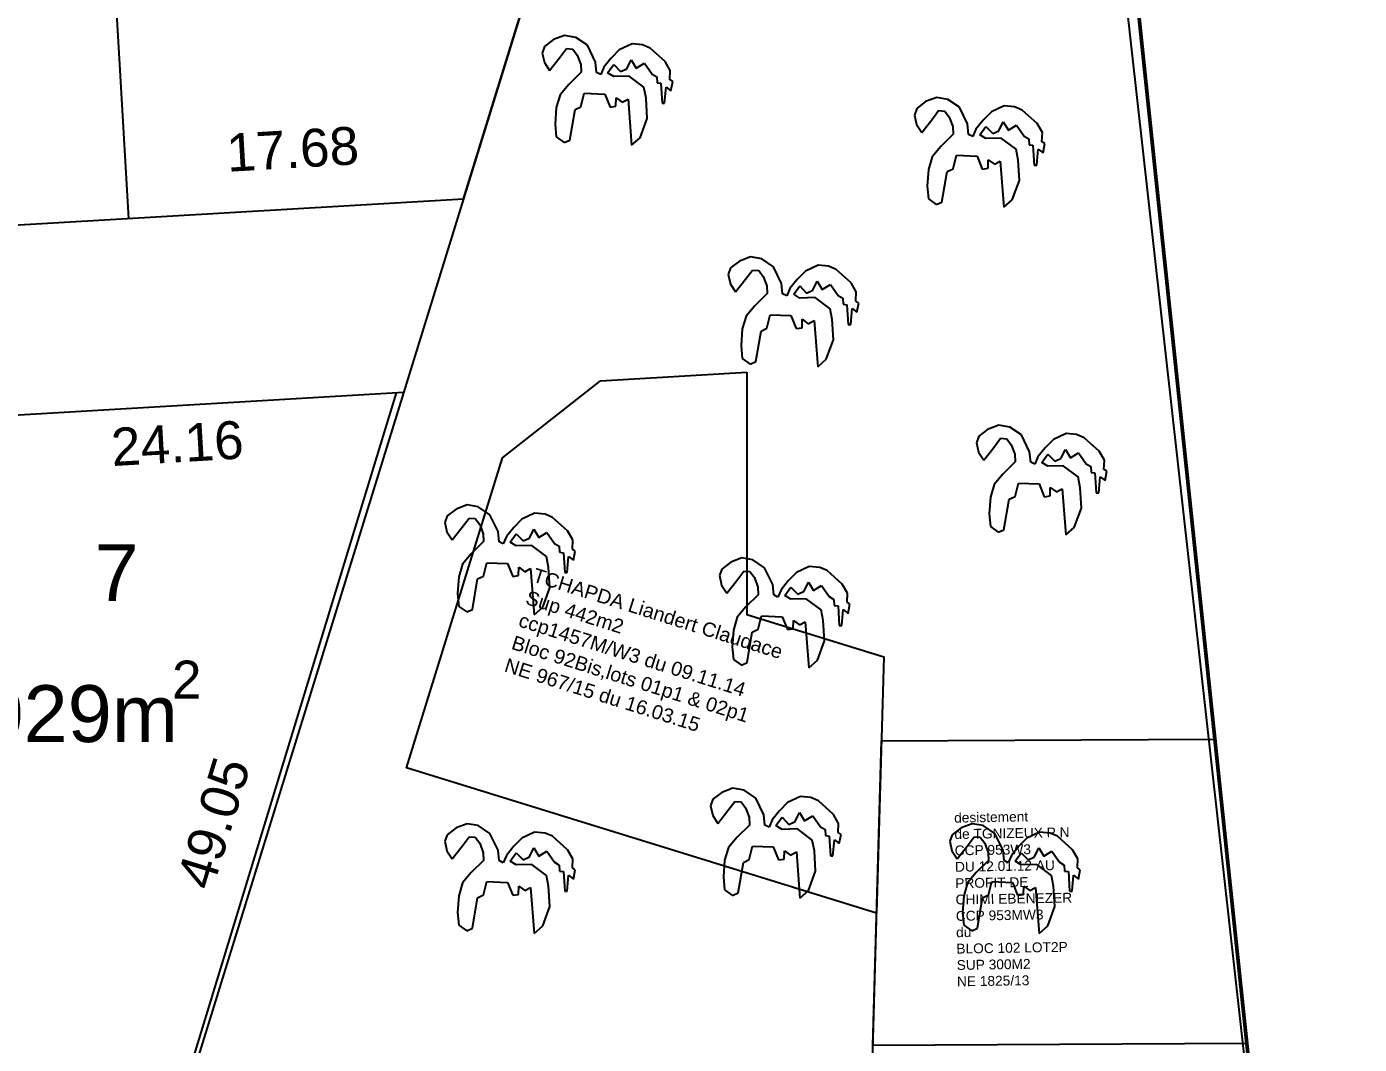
# Model space of a CAD drawing. Header units: millimetres. Extents: x 590121 to 927379, y 438565 to 1441738.
# Drawn here: x 925394.1 to 925464.4, y 1440978.4 to 1441032.1 of the extents above; entities that cross this region are included whole.
import ezdxf

# ---------------------------------------------------------------- set-up
doc = ezdxf.new("R2010")
doc.units = ezdxf.units.MM
doc.header["$LTSCALE"] = 10
doc.layers.add('end maj 26 02 2021', color=30, linetype='Continuous')
doc.styles.get("Standard").update_dxf_attribs({"font": 'arial.ttf'})

msp = doc.modelspace()

# ---------------------------------------------------------------- linework, layer by layer
at = {"layer": 'end maj 26 02 2021', "color": 3, "linetype": 'ByBlock'}
msp.add_line((925426.23, 1441284.92), (925461.94, 1440945.14), dxfattribs=at)
at = {"layer": 'end maj 26 02 2021', "color": 7, "linetype": 'ByBlock', "lineweight": 25}
for p, q in [((925426.23, 1441264.92), (925461.94, 1440945.14)), ((925399.451, 1441021.951), (925394.661, 1441103.811)), ((925430.036, 1441064.811), (925381.465, 1440907.705)), ((925417.105, 1441022.984), (925430.036, 1441064.811)), ((925421.863, 1441031.385), (925421.389, 1441031.021)), ((925422.447, 1441031.605), (925421.863, 1441031.385)), ((925423.031, 1441031.506), (925422.447, 1441031.605)), ((925423.648, 1441031.087), (925423.031, 1441031.506)), ((925421.389, 1441031.021), (925421.268, 1441030.68)), ((925421.268, 1441030.68), (925421.378, 1441030.173)), ((925422.182, 1441030.426), (925422.546, 1441030.911)), ((925422.546, 1441030.911), (925422.876, 1441030.889)), ((925422.876, 1441030.889), (925423.108, 1441030.57)), ((925424.077, 1441030.206), (925423.648, 1441031.087)), ((925425.333, 1441030.845), (925424.904, 1441030.415)), ((925426.006, 1441031.164), (925425.333, 1441030.845)), ((925426.557, 1441031.109), (925426.006, 1441031.164)), ((925426.953, 1441030.944), (925426.557, 1441031.109)), ((925427.747, 1441030.228), (925426.953, 1441030.944)), ((925421.378, 1441030.173), (925421.653, 1441029.754)), ((925421.653, 1441029.754), (925422.182, 1441030.426)), ((925423.108, 1441030.57), (925423.295, 1441030.074)), ((925423.295, 1441030.074), (925423.317, 1441029.666)), ((925424.132, 1441029.655), (925424.077, 1441030.206)), ((925424.904, 1441030.415), (925424.518, 1441029.931)), ((925424.716, 1441029.633), (925425.036, 1441030.074)), ((925425.036, 1441030.074), (925425.4, 1441029.699)), ((925425.73, 1441029.854), (925425.962, 1441030.327)), ((925425.962, 1441030.327), (925426.226, 1441029.887)), ((925426.226, 1441029.887), (925426.656, 1441030.151)), ((925426.656, 1441030.151), (925427.063, 1441029.567)), ((925428.022, 1441029.754), (925427.747, 1441030.228)), ((925423.317, 1441029.666), (925422.667, 1441029.027)), ((925424.353, 1441029.545), (925424.132, 1441029.655)), ((925424.518, 1441029.931), (925424.353, 1441029.545)), ((925425.036, 1441029.435), (925424.716, 1441029.633)), ((925425.851, 1441029.457), (925425.036, 1441029.435)), ((925425.4, 1441029.699), (925425.73, 1441029.854)), ((925426.634, 1441028.873), (925425.851, 1441029.457)), ((925427.063, 1441029.567), (925427.306, 1441029.424)), ((925427.306, 1441029.424), (925427.328, 1441029.104)), ((925428, 1441029.27), (925428.022, 1441029.754)), ((925428.154, 1441029.171), (925428, 1441029.27)), ((925422.667, 1441029.027), (925422.204, 1441028.477)), ((925423.306, 1441027.849), (925423.482, 1441028.554)), ((925423.482, 1441028.554), (925424.573, 1441028.51)), ((925426.744, 1441028.3), (925426.634, 1441028.873)), ((925427.328, 1441029.104), (925427.526, 1441029.082)), ((925427.526, 1441029.082), (925427.592, 1441028.036)), ((925427.725, 1441028.036), (925427.802, 1441028.884)), ((925427.802, 1441028.884), (925428.055, 1441028.686)), ((925428.055, 1441028.686), (925428.154, 1441029.171)), ((925422.204, 1441028.477), (925422.006, 1441027.805)), ((925422.997, 1441027.694), (925423.306, 1441027.849)), ((925424.573, 1441028.51), (925424.849, 1441027.827)), ((925424.849, 1441027.827), (925425.157, 1441027.871)), ((925425.157, 1441027.871), (925425.168, 1441028.311)), ((925425.168, 1441028.311), (925425.488, 1441028.08)), ((925425.488, 1441028.08), (925425.796, 1441028.245)), ((925425.796, 1441028.245), (925425.984, 1441025.811)), ((925426.81, 1441027.232), (925426.744, 1441028.3)), ((925427.592, 1441028.036), (925427.725, 1441028.036)), ((925441.497, 1441028.114), (925441.024, 1441027.751)), ((925442.081, 1441028.334), (925441.497, 1441028.114)), ((925442.665, 1441028.235), (925442.081, 1441028.334)), ((925443.282, 1441027.817), (925442.665, 1441028.235)), ((925445.64, 1441027.894), (925444.968, 1441027.574)), ((925446.191, 1441027.839), (925445.64, 1441027.894)), ((925422.006, 1441027.805), (925421.94, 1441026.923)), ((925422.722, 1441026.086), (925422.997, 1441027.694)), ((925426.435, 1441026.207), (925426.81, 1441027.232)), ((925441.024, 1441027.751), (925440.902, 1441027.409)), ((925440.902, 1441027.409), (925441.012, 1441026.902)), ((925441.288, 1441026.484), (925441.817, 1441027.156)), ((925441.817, 1441027.156), (925442.18, 1441027.641)), ((925442.18, 1441027.641), (925442.511, 1441027.618)), ((925442.511, 1441027.618), (925442.742, 1441027.299)), ((925442.742, 1441027.299), (925442.93, 1441026.803)), ((925443.712, 1441026.936), (925443.282, 1441027.817)), ((925444.539, 1441027.145), (925444.153, 1441026.66)), ((925444.968, 1441027.574), (925444.539, 1441027.145)), ((925446.588, 1441027.674), (925446.191, 1441027.839)), ((925447.381, 1441026.958), (925446.588, 1441027.674)), ((925421.94, 1441026.923), (925422.006, 1441026.251)), ((925441.012, 1441026.902), (925441.288, 1441026.484)), ((925442.93, 1441026.803), (925442.952, 1441026.396)), ((925443.767, 1441026.385), (925443.712, 1441026.936)), ((925444.153, 1441026.66), (925443.988, 1441026.275)), ((925444.351, 1441026.363), (925444.671, 1441026.803)), ((925444.671, 1441026.803), (925445.034, 1441026.429)), ((925445.034, 1441026.429), (925445.365, 1441026.583)), ((925445.365, 1441026.583), (925445.596, 1441027.057)), ((925445.596, 1441027.057), (925445.861, 1441026.616)), ((925445.861, 1441026.616), (925446.29, 1441026.88)), ((925446.29, 1441026.88), (925446.698, 1441026.297)), ((925447.657, 1441026.484), (925447.381, 1441026.958)), ((925447.635, 1441025.999), (925447.657, 1441026.484)), ((925422.006, 1441026.251), (925422.424, 1441025.954)), ((925422.424, 1441025.954), (925422.722, 1441026.086)), ((925425.984, 1441025.811), (925426.435, 1441026.207)), ((925442.302, 1441025.757), (925441.839, 1441025.206)), ((925442.952, 1441026.396), (925442.302, 1441025.757)), ((925443.988, 1441026.275), (925443.767, 1441026.385)), ((925444.671, 1441026.164), (925444.351, 1441026.363)), ((925445.486, 1441026.186), (925444.671, 1441026.164)), ((925446.268, 1441025.603), (925445.486, 1441026.186)), ((925446.698, 1441026.297), (925446.941, 1441026.153)), ((925446.941, 1441026.153), (925446.963, 1441025.834)), ((925446.963, 1441025.834), (925447.161, 1441025.812)), ((925447.161, 1441025.812), (925447.227, 1441024.765)), ((925447.789, 1441025.9), (925447.635, 1441025.999)), ((925447.69, 1441025.415), (925447.789, 1441025.9)), ((925441.839, 1441025.206), (925441.641, 1441024.534)), ((925442.941, 1441024.578), (925443.117, 1441025.283)), ((925443.117, 1441025.283), (925444.208, 1441025.239)), ((925444.208, 1441025.239), (925444.483, 1441024.556)), ((925444.792, 1441024.6), (925444.803, 1441025.041)), ((925444.803, 1441025.041), (925445.123, 1441024.81)), ((925446.379, 1441025.03), (925446.268, 1441025.603)), ((925446.445, 1441023.961), (925446.379, 1441025.03)), ((925447.359, 1441024.765), (925447.436, 1441025.614)), ((925447.436, 1441025.614), (925447.69, 1441025.415)), ((925441.641, 1441024.534), (925441.574, 1441023.653)), ((925442.357, 1441022.816), (925442.632, 1441024.424)), ((925442.632, 1441024.424), (925442.941, 1441024.578)), ((925444.483, 1441024.556), (925444.792, 1441024.6)), ((925445.123, 1441024.81), (925445.431, 1441024.975)), ((925445.431, 1441024.975), (925445.618, 1441022.54)), ((925447.227, 1441024.765), (925447.359, 1441024.765)), ((925441.574, 1441023.653), (925441.641, 1441022.981)), ((925446.07, 1441022.937), (925446.445, 1441023.961)), ((925317.689, 1441017.166), (925417.105, 1441022.984)), ((925441.641, 1441022.981), (925442.059, 1441022.684)), ((925445.618, 1441022.54), (925446.07, 1441022.937)), ((925442.059, 1441022.684), (925442.357, 1441022.816)), ((925431.68, 1441019.704), (925431.206, 1441019.341)), ((925432.264, 1441019.925), (925431.68, 1441019.704)), ((925432.848, 1441019.826), (925432.264, 1441019.925)), ((925433.465, 1441019.407), (925432.848, 1441019.826)), ((925433.895, 1441018.526), (925433.465, 1441019.407)), ((925435.823, 1441019.484), (925435.151, 1441019.165)), ((925436.374, 1441019.429), (925435.823, 1441019.484)), ((925436.771, 1441019.264), (925436.374, 1441019.429)), ((925431.206, 1441019.341), (925431.085, 1441018.999)), ((925431.085, 1441018.999), (925431.195, 1441018.493)), ((925431.471, 1441018.074), (925431.999, 1441018.746)), ((925431.999, 1441018.746), (925432.363, 1441019.231)), ((925432.363, 1441019.231), (925432.694, 1441019.209)), ((925432.694, 1441019.209), (925432.925, 1441018.889)), ((925432.925, 1441018.889), (925433.112, 1441018.394)), ((925434.721, 1441018.735), (925434.335, 1441018.25)), ((925435.151, 1441019.165), (925434.721, 1441018.735)), ((925437.564, 1441018.548), (925436.771, 1441019.264)), ((925431.195, 1441018.493), (925431.471, 1441018.074)), ((925433.112, 1441018.394), (925433.134, 1441017.986)), ((925433.95, 1441017.975), (925433.895, 1441018.526)), ((925434.335, 1441018.25), (925434.17, 1441017.865)), ((925434.534, 1441017.953), (925434.853, 1441018.394)), ((925434.853, 1441018.394), (925435.217, 1441018.019)), ((925435.217, 1441018.019), (925435.548, 1441018.173)), ((925435.548, 1441018.173), (925435.779, 1441018.647)), ((925435.779, 1441018.647), (925436.043, 1441018.206)), ((925436.043, 1441018.206), (925436.473, 1441018.471)), ((925436.473, 1441018.471), (925436.881, 1441017.887)), ((925437.839, 1441018.074), (925437.564, 1441018.548)), ((925437.817, 1441017.589), (925437.839, 1441018.074)), ((925432.484, 1441017.347), (925432.022, 1441016.796)), ((925433.134, 1441017.986), (925432.484, 1441017.347)), ((925434.17, 1441017.865), (925433.95, 1441017.975)), ((925434.853, 1441017.755), (925434.534, 1441017.953)), ((925435.669, 1441017.777), (925434.853, 1441017.755)), ((925436.451, 1441017.193), (925435.669, 1441017.777)), ((925436.881, 1441017.887), (925437.123, 1441017.744)), ((925437.123, 1441017.744), (925437.145, 1441017.424)), ((925437.145, 1441017.424), (925437.344, 1441017.402)), ((925437.344, 1441017.402), (925437.41, 1441016.356)), ((925437.972, 1441017.49), (925437.817, 1441017.589)), ((925437.872, 1441017.006), (925437.972, 1441017.49)), ((925432.022, 1441016.796), (925431.823, 1441016.124)), ((925433.123, 1441016.168), (925433.3, 1441016.873)), ((925433.3, 1441016.873), (925434.391, 1441016.829)), ((925434.391, 1441016.829), (925434.666, 1441016.146)), ((925434.975, 1441016.19), (925434.986, 1441016.631)), ((925434.986, 1441016.631), (925435.305, 1441016.4)), ((925436.561, 1441016.62), (925436.451, 1441017.193)), ((925436.627, 1441015.552), (925436.561, 1441016.62)), ((925437.542, 1441016.356), (925437.619, 1441017.204)), ((925437.619, 1441017.204), (925437.872, 1441017.006)), ((925431.823, 1441016.124), (925431.757, 1441015.243)), ((925432.539, 1441014.406), (925432.815, 1441016.014)), ((925432.815, 1441016.014), (925433.123, 1441016.168)), ((925434.666, 1441016.146), (925434.975, 1441016.19)), ((925435.305, 1441016.4), (925435.614, 1441016.565)), ((925435.614, 1441016.565), (925435.801, 1441014.131)), ((925437.41, 1441016.356), (925437.542, 1441016.356)), ((925431.757, 1441015.243), (925431.823, 1441014.571)), ((925436.253, 1441014.527), (925436.627, 1441015.552)), ((925431.823, 1441014.571), (925432.242, 1441014.274)), ((925435.801, 1441014.131), (925436.253, 1441014.527)), ((925432.242, 1441014.274), (925432.539, 1441014.406)), ((925318.607, 1441007.203), (925413.951, 1441012.782)), ((925384.934, 1440918.927), (925413.577, 1441012.76)), ((925445.354, 1441011.048), (925444.77, 1441010.827)), ((925445.938, 1441010.949), (925445.354, 1441011.048)), ((925444.296, 1441010.464), (925444.175, 1441010.122)), ((925444.77, 1441010.827), (925444.296, 1441010.464)), ((925445.089, 1441009.869), (925445.453, 1441010.354)), ((925445.453, 1441010.354), (925445.784, 1441010.332)), ((925445.784, 1441010.332), (925446.015, 1441010.012)), ((925446.555, 1441010.53), (925445.938, 1441010.949)), ((925446.985, 1441009.649), (925446.555, 1441010.53)), ((925448.241, 1441010.288), (925447.811, 1441009.858)), ((925448.913, 1441010.607), (925448.241, 1441010.288)), ((925449.464, 1441010.552), (925448.913, 1441010.607)), ((925449.86, 1441010.387), (925449.464, 1441010.552)), ((925450.654, 1441009.671), (925449.86, 1441010.387)), ((925444.175, 1441010.122), (925444.285, 1441009.616)), ((925444.285, 1441009.616), (925444.56, 1441009.197)), ((925444.56, 1441009.197), (925445.089, 1441009.869)), ((925446.015, 1441010.012), (925446.202, 1441009.516)), ((925447.04, 1441009.098), (925446.985, 1441009.649)), ((925447.811, 1441009.858), (925447.425, 1441009.373)), ((925448.637, 1441009.296), (925448.869, 1441009.77)), ((925448.869, 1441009.77), (925449.133, 1441009.329)), ((925449.133, 1441009.329), (925449.563, 1441009.594)), ((925449.563, 1441009.594), (925449.971, 1441009.01)), ((925450.929, 1441009.197), (925450.654, 1441009.671)), ((925446.224, 1441009.109), (925445.574, 1441008.47)), ((925446.202, 1441009.516), (925446.224, 1441009.109)), ((925447.26, 1441008.988), (925447.04, 1441009.098)), ((925447.425, 1441009.373), (925447.26, 1441008.988)), ((925447.624, 1441009.076), (925447.943, 1441009.516)), ((925447.943, 1441008.878), (925447.624, 1441009.076)), ((925447.943, 1441009.516), (925448.307, 1441009.142)), ((925448.759, 1441008.9), (925447.943, 1441008.878)), ((925448.307, 1441009.142), (925448.637, 1441009.296)), ((925449.541, 1441008.316), (925448.759, 1441008.9)), ((925449.971, 1441009.01), (925450.213, 1441008.867)), ((925450.213, 1441008.867), (925450.235, 1441008.547)), ((925450.907, 1441008.712), (925450.929, 1441009.197)), ((925445.574, 1441008.47), (925445.111, 1441007.919)), ((925449.651, 1441007.743), (925449.541, 1441008.316)), ((925450.235, 1441008.547), (925450.433, 1441008.525)), ((925450.433, 1441008.525), (925450.5, 1441007.479)), ((925450.632, 1441007.479), (925450.709, 1441008.327)), ((925450.709, 1441008.327), (925450.962, 1441008.129)), ((925451.062, 1441008.613), (925450.907, 1441008.712)), ((925450.962, 1441008.129), (925451.062, 1441008.613)), ((925445.111, 1441007.919), (925444.913, 1441007.247)), ((925446.213, 1441007.291), (925446.39, 1441007.996)), ((925446.39, 1441007.996), (925447.48, 1441007.952)), ((925447.48, 1441007.952), (925447.756, 1441007.269)), ((925448.064, 1441007.313), (925448.075, 1441007.754)), ((925448.075, 1441007.754), (925448.395, 1441007.523)), ((925448.395, 1441007.523), (925448.703, 1441007.688)), ((925448.703, 1441007.688), (925448.891, 1441005.253)), ((925449.717, 1441006.674), (925449.651, 1441007.743)), ((925450.5, 1441007.479), (925450.632, 1441007.479)), ((925417.304, 1441006.843), (925416.72, 1441006.622)), ((925417.888, 1441006.744), (925417.304, 1441006.843)), ((925444.913, 1441007.247), (925444.847, 1441006.366)), ((925445.629, 1441005.529), (925445.905, 1441007.137)), ((925445.905, 1441007.137), (925446.213, 1441007.291)), ((925447.756, 1441007.269), (925448.064, 1441007.313)), ((925416.246, 1441006.259), (925416.125, 1441005.917)), ((925416.72, 1441006.622), (925416.246, 1441006.259)), ((925417.04, 1441005.664), (925417.403, 1441006.149)), ((925417.403, 1441006.149), (925417.734, 1441006.127)), ((925417.734, 1441006.127), (925417.965, 1441005.807)), ((925418.505, 1441006.325), (925417.888, 1441006.744)), ((925418.935, 1441005.444), (925418.505, 1441006.325)), ((925420.191, 1441006.083), (925419.761, 1441005.653)), ((925420.863, 1441006.402), (925420.191, 1441006.083)), ((925421.414, 1441006.347), (925420.863, 1441006.402)), ((925421.811, 1441006.182), (925421.414, 1441006.347)), ((925422.604, 1441005.466), (925421.811, 1441006.182)), ((925444.847, 1441006.366), (925444.913, 1441005.694)), ((925449.343, 1441005.65), (925449.717, 1441006.674)), ((925416.125, 1441005.917), (925416.235, 1441005.411)), ((925416.235, 1441005.411), (925416.511, 1441004.992)), ((925416.511, 1441004.992), (925417.04, 1441005.664)), ((925417.965, 1441005.807), (925418.152, 1441005.312)), ((925418.99, 1441004.893), (925418.935, 1441005.444)), ((925419.761, 1441005.653), (925419.376, 1441005.168)), ((925420.588, 1441005.091), (925420.819, 1441005.565)), ((925420.819, 1441005.565), (925421.083, 1441005.124)), ((925421.083, 1441005.124), (925421.513, 1441005.389)), ((925421.513, 1441005.389), (925421.921, 1441004.805)), ((925422.879, 1441004.992), (925422.604, 1441005.466)), ((925444.913, 1441005.694), (925445.332, 1441005.397)), ((925445.332, 1441005.397), (925445.629, 1441005.529)), ((925448.891, 1441005.253), (925449.343, 1441005.65)), ((925418.174, 1441004.904), (925417.524, 1441004.265)), ((925418.152, 1441005.312), (925418.174, 1441004.904)), ((925419.21, 1441004.783), (925418.99, 1441004.893)), ((925419.376, 1441005.168), (925419.21, 1441004.783)), ((925419.574, 1441004.871), (925419.893, 1441005.312)), ((925419.893, 1441004.673), (925419.574, 1441004.871)), ((925419.893, 1441005.312), (925420.257, 1441004.937)), ((925420.709, 1441004.695), (925419.893, 1441004.673)), ((925420.257, 1441004.937), (925420.588, 1441005.091)), ((925421.491, 1441004.111), (925420.709, 1441004.695)), ((925421.921, 1441004.805), (925422.163, 1441004.662)), ((925422.163, 1441004.662), (925422.185, 1441004.342)), ((925422.857, 1441004.507), (925422.879, 1441004.992)), ((925417.524, 1441004.265), (925417.062, 1441003.714)), ((925421.601, 1441003.538), (925421.491, 1441004.111)), ((925422.185, 1441004.342), (925422.384, 1441004.32)), ((925422.384, 1441004.32), (925422.45, 1441003.274)), ((925422.582, 1441003.274), (925422.659, 1441004.122)), ((925422.659, 1441004.122), (925422.913, 1441003.924)), ((925423.012, 1441004.408), (925422.857, 1441004.507)), ((925422.913, 1441003.924), (925423.012, 1441004.408)), ((925431.796, 1441004.04), (925431.212, 1441003.819)), ((925432.38, 1441003.94), (925431.796, 1441004.04)), ((925432.997, 1441003.522), (925432.38, 1441003.94)), ((925417.062, 1441003.714), (925416.863, 1441003.042)), ((925418.163, 1441003.086), (925418.34, 1441003.791)), ((925418.34, 1441003.791), (925419.431, 1441003.747)), ((925419.431, 1441003.747), (925419.706, 1441003.064)), ((925420.015, 1441003.108), (925420.026, 1441003.549)), ((925420.026, 1441003.549), (925420.345, 1441003.318)), ((925420.345, 1441003.318), (925420.654, 1441003.483)), ((925420.654, 1441003.483), (925420.841, 1441001.049)), ((925421.667, 1441002.47), (925421.601, 1441003.538)), ((925422.45, 1441003.274), (925422.582, 1441003.274)), ((925430.739, 1441003.456), (925430.617, 1441003.114)), ((925431.212, 1441003.819), (925430.739, 1441003.456)), ((925431.532, 1441002.861), (925431.896, 1441003.346)), ((925431.896, 1441003.346), (925432.226, 1441003.324)), ((925432.226, 1441003.324), (925432.458, 1441003.004)), ((925433.427, 1441002.641), (925432.997, 1441003.522)), ((925434.683, 1441003.279), (925434.254, 1441002.85)), ((925435.356, 1441003.599), (925434.683, 1441003.279)), ((925435.906, 1441003.544), (925435.356, 1441003.599)), ((925436.303, 1441003.379), (925435.906, 1441003.544)), ((925437.096, 1441002.663), (925436.303, 1441003.379)), ((925416.863, 1441003.042), (925416.797, 1441002.161)), ((925417.579, 1441001.324), (925417.855, 1441002.932)), ((925417.855, 1441002.932), (925418.163, 1441003.086)), ((925419.706, 1441003.064), (925420.015, 1441003.108)), ((925430.617, 1441003.114), (925430.728, 1441002.607)), ((925430.728, 1441002.607), (925431.003, 1441002.189)), ((925431.003, 1441002.189), (925431.532, 1441002.861)), ((925432.458, 1441003.004), (925432.645, 1441002.508)), ((925433.482, 1441002.09), (925433.427, 1441002.641)), ((925434.254, 1441002.85), (925433.868, 1441002.365)), ((925435.08, 1441002.288), (925435.311, 1441002.762)), ((925435.311, 1441002.762), (925435.576, 1441002.321)), ((925435.576, 1441002.321), (925436.006, 1441002.585)), ((925436.006, 1441002.585), (925436.413, 1441002.002)), ((925437.372, 1441002.189), (925437.096, 1441002.663)), ((925416.797, 1441002.161), (925416.863, 1441001.489)), ((925421.293, 1441001.445), (925421.667, 1441002.47)), ((925432.667, 1441002.101), (925432.017, 1441001.462)), ((925432.645, 1441002.508), (925432.667, 1441002.101)), ((925433.703, 1441001.98), (925433.482, 1441002.09)), ((925433.868, 1441002.365), (925433.703, 1441001.98)), ((925434.066, 1441002.068), (925434.386, 1441002.508)), ((925434.386, 1441001.869), (925434.066, 1441002.068)), ((925434.386, 1441002.508), (925434.749, 1441002.134)), ((925435.201, 1441001.891), (925434.386, 1441001.869)), ((925434.749, 1441002.134), (925435.08, 1441002.288)), ((925435.984, 1441001.308), (925435.201, 1441001.891)), ((925436.413, 1441002.002), (925436.656, 1441001.858)), ((925436.656, 1441001.858), (925436.678, 1441001.539)), ((925437.35, 1441001.704), (925437.372, 1441002.189)), ((925416.863, 1441001.489), (925417.282, 1441001.192)), ((925417.282, 1441001.192), (925417.579, 1441001.324)), ((925420.841, 1441001.049), (925421.293, 1441001.445)), ((925432.017, 1441001.462), (925431.554, 1441000.911)), ((925436.094, 1441000.735), (925435.984, 1441001.308)), ((925436.678, 1441001.539), (925436.876, 1441001.517)), ((925436.876, 1441001.517), (925436.942, 1441000.47)), ((925437.074, 1441000.47), (925437.152, 1441001.319)), ((925437.152, 1441001.319), (925437.405, 1441001.12)), ((925437.504, 1441001.605), (925437.35, 1441001.704)), ((925437.405, 1441001.12), (925437.504, 1441001.605)), ((925431.554, 1441000.911), (925431.356, 1441000.239)), ((925432.656, 1441000.283), (925432.832, 1441000.988)), ((925432.832, 1441000.988), (925433.923, 1441000.944)), ((925433.923, 1441000.944), (925434.199, 1441000.261)), ((925434.507, 1441000.305), (925434.518, 1441000.746)), ((925434.518, 1441000.746), (925434.838, 1441000.515)), ((925434.838, 1441000.515), (925435.146, 1441000.68)), ((925435.146, 1441000.68), (925435.333, 1440998.245)), ((925436.16, 1440999.666), (925436.094, 1441000.735)), ((925436.942, 1441000.47), (925437.074, 1441000.47)), ((925431.356, 1441000.239), (925431.29, 1440999.358)), ((925432.072, 1440998.521), (925432.347, 1441000.129)), ((925432.347, 1441000.129), (925432.656, 1441000.283)), ((925434.199, 1441000.261), (925434.507, 1441000.305)), ((925431.29, 1440999.358), (925431.356, 1440998.686)), ((925435.785, 1440998.642), (925436.16, 1440999.666)), ((925431.356, 1440998.686), (925431.774, 1440998.389)), ((925431.774, 1440998.389), (925432.072, 1440998.521)), ((925435.333, 1440998.245), (925435.785, 1440998.642)), ((925430.271, 1440991.308), (925430.15, 1440990.967)), ((925430.745, 1440991.672), (925430.271, 1440991.308)), ((925431.329, 1440991.892), (925430.745, 1440991.672)), ((925431.913, 1440991.793), (925431.329, 1440991.892)), ((925432.53, 1440991.374), (925431.913, 1440991.793)), ((925432.96, 1440990.493), (925432.53, 1440991.374)), ((925434.888, 1440991.451), (925434.216, 1440991.132)), ((925435.439, 1440991.396), (925434.888, 1440991.451)), ((925435.836, 1440991.231), (925435.439, 1440991.396)), ((925430.15, 1440990.967), (925430.26, 1440990.46)), ((925430.536, 1440990.041), (925431.065, 1440990.713)), ((925431.065, 1440990.713), (925431.428, 1440991.198)), ((925431.428, 1440991.198), (925431.759, 1440991.176)), ((925431.759, 1440991.176), (925431.99, 1440990.857)), ((925431.99, 1440990.857), (925432.177, 1440990.361)), ((925433.786, 1440990.702), (925433.401, 1440990.218)), ((925434.216, 1440991.132), (925433.786, 1440990.702)), ((925434.613, 1440990.141), (925434.844, 1440990.614)), ((925434.844, 1440990.614), (925435.108, 1440990.174)), ((925436.629, 1440990.515), (925435.836, 1440991.231)), ((925417.304, 1440990.023), (925416.72, 1440989.803)), ((925417.888, 1440989.924), (925417.304, 1440990.023)), ((925418.505, 1440989.505), (925417.888, 1440989.924)), ((925430.26, 1440990.46), (925430.536, 1440990.041)), ((925432.199, 1440989.953), (925431.549, 1440989.314)), ((925432.177, 1440990.361), (925432.199, 1440989.953)), ((925433.015, 1440989.942), (925432.96, 1440990.493)), ((925433.235, 1440989.832), (925433.015, 1440989.942)), ((925433.401, 1440990.218), (925433.235, 1440989.832)), ((925433.599, 1440989.92), (925433.918, 1440990.361)), ((925433.918, 1440989.722), (925433.599, 1440989.92)), ((925433.918, 1440990.361), (925434.282, 1440989.986)), ((925434.282, 1440989.986), (925434.613, 1440990.141)), ((925435.108, 1440990.174), (925435.538, 1440990.438)), ((925435.538, 1440990.438), (925435.946, 1440989.854)), ((925436.904, 1440990.041), (925436.629, 1440990.515)), ((925436.882, 1440989.557), (925436.904, 1440990.041)), ((925443.951, 1440990.023), (925443.367, 1440989.803)), ((925444.535, 1440989.924), (925443.951, 1440990.023)), ((925445.152, 1440989.505), (925444.535, 1440989.924)), ((925416.246, 1440989.439), (925416.125, 1440989.098)), ((925416.72, 1440989.803), (925416.246, 1440989.439)), ((925417.04, 1440988.844), (925417.403, 1440989.329)), ((925417.403, 1440989.329), (925417.734, 1440989.307)), ((925417.734, 1440989.307), (925417.965, 1440988.988)), ((925418.935, 1440988.624), (925418.505, 1440989.505)), ((925420.191, 1440989.263), (925419.761, 1440988.833)), ((925420.863, 1440989.583), (925420.191, 1440989.263)), ((925421.414, 1440989.527), (925420.863, 1440989.583)), ((925421.811, 1440989.362), (925421.414, 1440989.527)), ((925422.604, 1440988.646), (925421.811, 1440989.362)), ((925431.549, 1440989.314), (925431.087, 1440988.764)), ((925434.734, 1440989.744), (925433.918, 1440989.722)), ((925435.516, 1440989.16), (925434.734, 1440989.744)), ((925435.946, 1440989.854), (925436.188, 1440989.711)), ((925436.188, 1440989.711), (925436.21, 1440989.391)), ((925436.21, 1440989.391), (925436.409, 1440989.369)), ((925436.409, 1440989.369), (925436.475, 1440988.323)), ((925436.607, 1440988.323), (925436.684, 1440989.171)), ((925436.684, 1440989.171), (925436.938, 1440988.973)), ((925437.037, 1440989.458), (925436.882, 1440989.557)), ((925436.938, 1440988.973), (925437.037, 1440989.458)), ((925442.893, 1440989.439), (925442.772, 1440989.098)), ((925443.367, 1440989.803), (925442.893, 1440989.439)), ((925443.687, 1440988.844), (925444.05, 1440989.329)), ((925444.05, 1440989.329), (925444.381, 1440989.307)), ((925444.381, 1440989.307), (925444.612, 1440988.988)), ((925445.582, 1440988.624), (925445.152, 1440989.505)), ((925446.838, 1440989.263), (925446.408, 1440988.833)), ((925447.51, 1440989.583), (925446.838, 1440989.263)), ((925448.061, 1440989.527), (925447.51, 1440989.583)), ((925448.458, 1440989.362), (925448.061, 1440989.527)), ((925449.251, 1440988.646), (925448.458, 1440989.362)), ((925416.125, 1440989.098), (925416.235, 1440988.591)), ((925416.235, 1440988.591), (925416.511, 1440988.173)), ((925416.511, 1440988.173), (925417.04, 1440988.844)), ((925417.965, 1440988.988), (925418.152, 1440988.492)), ((925418.152, 1440988.492), (925418.174, 1440988.084)), ((925418.99, 1440988.073), (925418.935, 1440988.624)), ((925419.761, 1440988.833), (925419.376, 1440988.349)), ((925419.574, 1440988.051), (925419.893, 1440988.492)), ((925419.893, 1440988.492), (925420.257, 1440988.117)), ((925420.588, 1440988.272), (925420.819, 1440988.745)), ((925420.819, 1440988.745), (925421.083, 1440988.305)), ((925421.083, 1440988.305), (925421.513, 1440988.569)), ((925421.513, 1440988.569), (925421.921, 1440987.985)), ((925422.879, 1440988.173), (925422.604, 1440988.646)), ((925431.087, 1440988.764), (925430.888, 1440988.092)), ((925432.188, 1440988.136), (925432.365, 1440988.841)), ((925432.365, 1440988.841), (925433.456, 1440988.797)), ((925433.456, 1440988.797), (925433.731, 1440988.114)), ((925434.04, 1440988.158), (925434.051, 1440988.598)), ((925434.051, 1440988.598), (925434.37, 1440988.367)), ((925434.37, 1440988.367), (925434.679, 1440988.532)), ((925434.679, 1440988.532), (925434.866, 1440986.098)), ((925435.626, 1440988.587), (925435.516, 1440989.16)), ((925435.692, 1440987.519), (925435.626, 1440988.587)), ((925442.772, 1440989.098), (925442.882, 1440988.591)), ((925442.882, 1440988.591), (925443.158, 1440988.173)), ((925443.158, 1440988.173), (925443.687, 1440988.844)), ((925444.612, 1440988.988), (925444.8, 1440988.492)), ((925444.8, 1440988.492), (925444.822, 1440988.084)), ((925445.637, 1440988.073), (925445.582, 1440988.624)), ((925446.408, 1440988.833), (925446.023, 1440988.349)), ((925446.221, 1440988.051), (925446.541, 1440988.492)), ((925446.541, 1440988.492), (925446.904, 1440988.117)), ((925447.235, 1440988.272), (925447.466, 1440988.745)), ((925447.466, 1440988.745), (925447.731, 1440988.305)), ((925447.731, 1440988.305), (925448.16, 1440988.569)), ((925448.16, 1440988.569), (925448.568, 1440987.985)), ((925449.527, 1440988.173), (925449.251, 1440988.646)), ((925418.174, 1440988.084), (925417.524, 1440987.446)), ((925419.21, 1440987.963), (925418.99, 1440988.073)), ((925419.376, 1440988.349), (925419.21, 1440987.963)), ((925419.893, 1440987.853), (925419.574, 1440988.051)), ((925420.709, 1440987.875), (925419.893, 1440987.853)), ((925420.257, 1440988.117), (925420.588, 1440988.272)), ((925421.491, 1440987.291), (925420.709, 1440987.875)), ((925421.921, 1440987.985), (925422.163, 1440987.842)), ((925422.163, 1440987.842), (925422.185, 1440987.523)), ((925422.857, 1440987.688), (925422.879, 1440988.173)), ((925430.888, 1440988.092), (925430.822, 1440987.21)), ((925431.604, 1440986.373), (925431.88, 1440987.981)), ((925431.88, 1440987.981), (925432.188, 1440988.136)), ((925433.731, 1440988.114), (925434.04, 1440988.158)), ((925436.475, 1440988.323), (925436.607, 1440988.323)), ((925444.822, 1440988.084), (925444.172, 1440987.446)), ((925445.857, 1440987.963), (925445.637, 1440988.073)), ((925446.023, 1440988.349), (925445.857, 1440987.963)), ((925446.541, 1440987.853), (925446.221, 1440988.051)), ((925447.356, 1440987.875), (925446.541, 1440987.853)), ((925446.904, 1440988.117), (925447.235, 1440988.272)), ((925448.138, 1440987.291), (925447.356, 1440987.875)), ((925448.568, 1440987.985), (925448.81, 1440987.842)), ((925448.81, 1440987.842), (925448.833, 1440987.523)), ((925449.505, 1440987.688), (925449.527, 1440988.173)), ((925417.524, 1440987.446), (925417.062, 1440986.895)), ((925421.601, 1440986.718), (925421.491, 1440987.291)), ((925422.185, 1440987.523), (925422.384, 1440987.501)), ((925422.384, 1440987.501), (925422.45, 1440986.454)), ((925422.582, 1440986.454), (925422.659, 1440987.302)), ((925422.659, 1440987.302), (925422.913, 1440987.104)), ((925423.012, 1440987.589), (925422.857, 1440987.688)), ((925422.913, 1440987.104), (925423.012, 1440987.589)), ((925430.822, 1440987.21), (925430.888, 1440986.538)), ((925435.318, 1440986.494), (925435.692, 1440987.519)), ((925444.172, 1440987.446), (925443.709, 1440986.895)), ((925448.249, 1440986.718), (925448.138, 1440987.291)), ((925448.833, 1440987.523), (925449.031, 1440987.501)), ((925449.031, 1440987.501), (925449.097, 1440986.454)), ((925449.229, 1440986.454), (925449.306, 1440987.302)), ((925449.306, 1440987.302), (925449.56, 1440987.104)), ((925449.659, 1440987.589), (925449.505, 1440987.688)), ((925449.56, 1440987.104), (925449.659, 1440987.589)), ((925417.062, 1440986.895), (925416.863, 1440986.223)), ((925418.163, 1440986.267), (925418.34, 1440986.972)), ((925418.34, 1440986.972), (925419.431, 1440986.928)), ((925419.431, 1440986.928), (925419.706, 1440986.245)), ((925420.015, 1440986.289), (925420.026, 1440986.73)), ((925420.026, 1440986.73), (925420.345, 1440986.498)), ((925420.345, 1440986.498), (925420.654, 1440986.663)), ((925420.654, 1440986.663), (925420.841, 1440984.229)), ((925421.667, 1440985.65), (925421.601, 1440986.718)), ((925422.45, 1440986.454), (925422.582, 1440986.454)), ((925430.888, 1440986.538), (925431.307, 1440986.241)), ((925431.307, 1440986.241), (925431.604, 1440986.373)), ((925434.866, 1440986.098), (925435.318, 1440986.494)), ((925443.709, 1440986.895), (925443.51, 1440986.223)), ((925444.811, 1440986.267), (925444.987, 1440986.972)), ((925444.987, 1440986.972), (925446.078, 1440986.928)), ((925446.078, 1440986.928), (925446.353, 1440986.245)), ((925446.662, 1440986.289), (925446.673, 1440986.73)), ((925446.673, 1440986.73), (925446.992, 1440986.498)), ((925446.992, 1440986.498), (925447.301, 1440986.663)), ((925447.301, 1440986.663), (925447.488, 1440984.229)), ((925448.315, 1440985.65), (925448.249, 1440986.718)), ((925449.097, 1440986.454), (925449.229, 1440986.454)), ((925416.863, 1440986.223), (925416.797, 1440985.342)), ((925417.579, 1440984.504), (925417.855, 1440986.113)), ((925417.855, 1440986.113), (925418.163, 1440986.267)), ((925419.706, 1440986.245), (925420.015, 1440986.289)), ((925421.293, 1440984.626), (925421.667, 1440985.65)), ((925443.51, 1440986.223), (925443.444, 1440985.342)), ((925444.227, 1440984.504), (925444.502, 1440986.113)), ((925444.502, 1440986.113), (925444.811, 1440986.267)), ((925446.353, 1440986.245), (925446.662, 1440986.289)), ((925447.94, 1440984.626), (925448.315, 1440985.65)), ((925416.797, 1440985.342), (925416.863, 1440984.67)), ((925443.444, 1440985.342), (925443.51, 1440984.67)), ((925416.863, 1440984.67), (925417.282, 1440984.372)), ((925417.282, 1440984.372), (925417.579, 1440984.504)), ((925420.841, 1440984.229), (925421.293, 1440984.626)), ((925443.51, 1440984.67), (925443.929, 1440984.372)), ((925443.929, 1440984.372), (925444.227, 1440984.504)), ((925447.488, 1440984.229), (925447.94, 1440984.626))]:
    msp.add_line(p, q, dxfattribs=at)
at = {"layer": 'end maj 26 02 2021', "color": 6, "linetype": 'ByBlock', "lineweight": 50, "ltscale": 0.0014, "flags": 128}
msp.add_lwpolyline([(925665.03, 1438955.68), (925698.18, 1439212.92), (925694.66, 1439547.94), (925626.23, 1439723.85), (925403.41, 1439860.67), (925179.09, 1440337.89), (925328.59, 1440725.96), (925461.94, 1440945.14), (925426.23, 1441284.92), (925217.44, 1441724.31), (925558.88, 1441566.24), (925795.78, 1441474.51), (926028.41, 1441432.43), (926345.65, 1441436.32), (926526.96, 1441473.37)], dxfattribs=at)
at = {"layer": 'end maj 26 02 2021', "linetype": 'ByBlock', "ltscale": 0.0014, "flags": 128}
for points in [[(925432.07, 1441013.84), (925432.06, 1441001.06), (925439.29, 1440998.83), (925438.91, 1440985.3), (925414.1, 1440992.97), (925419.17, 1441009.33), (925424.34, 1441013.39)], [(925456.75, 1440994.49), (925460.26, 1440961.16), (925439.24, 1440961.29), (925438.51, 1440971.13), (925439.17, 1440994.4)], [(925456.75, 1440994.49), (925458.44, 1440978.42), (925438.71, 1440978.32), (925439.17, 1440994.4)]]:
    msp.add_lwpolyline(points, close=True, dxfattribs=at)
msp.add_lwpolyline([(925456.75, 1440994.49), (925458.44, 1440978.42)], dxfattribs=at)

# ---------------------------------------------------------------- texts
at = {"layer": 'end maj 26 02 2021', "color": 7, "linetype": 'ByBlock', "lineweight": 25}
for s, height, p in [('7', 3, (925397.643, 1441001.763)), ('2', 2, (925401.731, 1440996.626)), ('1029m', 3, (925389.234, 1440994.328))]:
    msp.add_text(s, height=height, dxfattribs=at).set_placement(p)
at = {"layer": 'end maj 26 02 2021', "color": 7, "linetype": 'ByBlock', "lineweight": 25, "char_height": 2, "attachment_point": 5}
for s, insert, rotation in [('\\A1;17.68', (925408.094, 1441025.601), 3.34885), ('\\A1;24.16', (925402.01, 1441010.075), 3.34885), ('\\A1;49.05', (925403.93, 1440990.061), 73.02521)]:
    msp.add_mtext(s, dxfattribs=dict(at, insert=insert, rotation=rotation))
at = {"layer": 'end maj 26 02 2021', "linetype": 'ByBlock', "ltscale": 0.0014, "attachment_point": 1}
for s, insert, char_height, width, rotation in [('TCHAPDA Liandert Claudace\\PSup 442m2\\Pccp1457M/W3 du 09.11.14\\PBloc 92Bis,lots 01p1 & 02p1\\PNE 967/15 du 16.03.15', (925420.927, 1441003.527), 0.74645, 34.6918, 342.58248), ('{\\C1;desistement\\Pde TGNIZEUX P N\\PCCP 953W3\\PDU 12.01.12 AU\\PPROFIT DE\\P\\C7;CHIMI EBENEZER\\PCCP 953MW3\\Pdu \\PBLOC 102 LOT2P\\PSUP 300M2\\PNE 1825/13}', (925442.997, 1440990.595), 0.51822, 21.46, 0.97515)]:
    msp.add_mtext(s, dxfattribs=dict(at, insert=insert, char_height=char_height, width=width, rotation=rotation))

doc.saveas('drawing.dxf')
